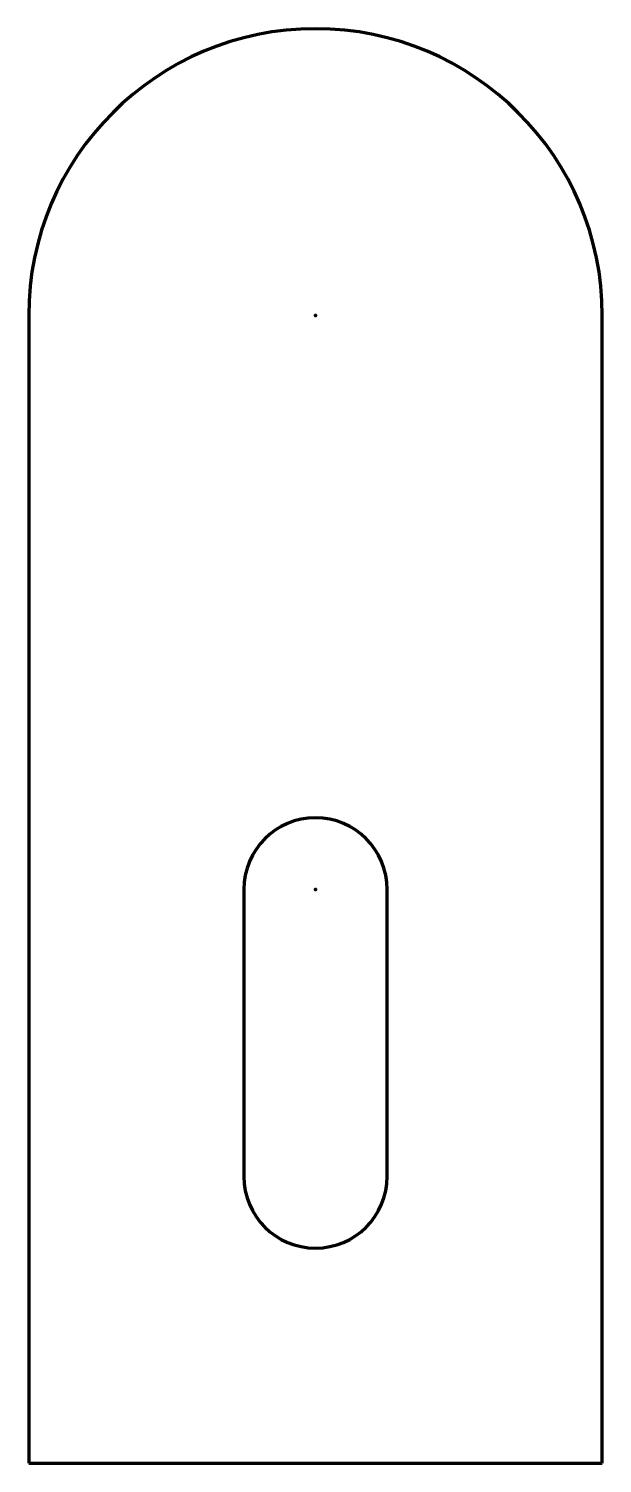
# Model space of a CAD drawing. Header units: inches. Extents: x 0 to 2, y 0 to 5.
import ezdxf

# ---------------------------------------------------------------- set-up
doc = ezdxf.new("R2010")
doc.units = ezdxf.units.IN
doc.header["$MEASUREMENT"] = 0
doc.layers.add('Dimension', color=250, linetype='Continuous', lineweight=158)

msp = doc.modelspace()

# ---------------------------------------------------------------- linework, layer by layer
at = {"layer": 'Dimension'}
for p, q in [((0, 4), (0, 0)), ((2, 0), (2, 4)), ((0.75, 2), (0.75, 1)), ((1.25, 1), (1.25, 2)), ((0, 0), (2, 0))]:
    msp.add_line(p, q, dxfattribs=at)
for centre, radius, start, end in [((1, 4), 1, 0, 180), ((1, 2), 0.25, 0, 180), ((1, 1), 0.25, 180, 0)]:
    msp.add_arc(centre, radius, start, end, dxfattribs=at)
for p in [(1, 4), (1, 2)]:
    msp.add_point(p, dxfattribs=at)

doc.saveas('drawing.dxf')
